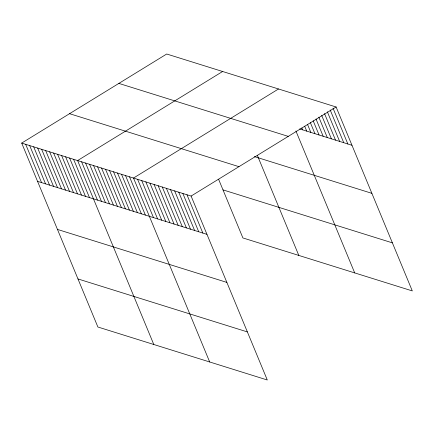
<?xml version="1.0" encoding="UTF-8"?>
<svg xmlns="http://www.w3.org/2000/svg" width="434" height="434" viewBox="0 0 434 434"><rect width="100%" height="100%" fill="white"/><g stroke="black" fill="none" stroke-linecap="round" stroke-linejoin="round"><path stroke-width="0.65" d="M21.7 143.079L191.101 196.059L267.284 379.989L97.883 327.008L21.7 143.079L166.716 54.011L336.117 106.992L412.3 290.921L242.899 237.941L218.595 179.264M222.615 71.496L77.605 160.564L153.788 344.488M278.519 88.981L133.504 178.043L209.687 361.972M191.101 196.059L336.117 106.992M299.666 128.914L351.969 145.271M118.862 83.404L288.257 136.385M254.389 156.593L371.878 193.336M69.554 113.686L238.955 166.667M222.989 189.875L392.39 242.861M37.557 181.358L206.953 234.338M57.467 229.423L226.863 282.404M77.979 278.943L247.375 331.923M333.024 108.174L347.856 143.985M330.187 109.976L343.744 142.699M327.35 111.777L339.627 141.413M324.518 113.578L335.515 140.128M321.681 115.379L331.402 138.842M318.849 117.18L327.285 137.551M316.012 118.981L323.173 136.265M313.174 120.777L319.061 134.979M310.343 122.578L314.943 133.694M307.505 124.379L310.831 132.408M304.668 126.18L306.719 131.122M301.836 127.981L302.601 129.831M295.923 131.003L354.703 272.91M257.346 155.345L298.804 255.425M186.983 194.774L202.841 233.053M182.871 193.488L198.729 231.767M178.759 192.197L194.611 230.476M174.642 190.911L190.499 229.19M170.529 189.625L186.387 227.904M166.417 188.34L182.269 226.619M162.3 187.054L178.157 225.333M158.188 185.763L174.045 224.047M154.075 184.477L169.927 222.756M149.958 183.191L165.815 221.47M145.846 181.906L161.703 220.184M141.734 180.62L157.585 218.899M137.616 179.334L153.473 217.613M129.511 176.795L145.368 215.074M125.518 175.548L141.376 213.826M121.525 174.3L137.383 212.579M117.533 173.052L133.39 211.331M113.54 171.799L129.397 210.078M109.547 170.551L125.404 208.83M105.554 169.303L121.406 207.582M101.561 168.056L117.413 206.334M97.569 166.808L113.42 205.087M93.576 165.555L109.428 203.834M89.583 164.307L105.435 202.586M85.59 163.059L101.442 201.338M81.597 161.811L97.449 200.09M73.606 159.311L89.464 197.589M69.614 158.063L85.471 196.342M65.621 156.815L81.478 195.094M61.628 155.567L77.485 193.846M57.635 154.32L73.492 192.598M53.642 153.066L69.5 191.345M49.65 151.819L65.507 190.097M45.657 150.571L61.514 188.85M41.664 149.323L57.521 187.602M37.671 148.075L53.528 186.354M33.678 146.822L49.536 185.101M29.686 145.574L45.543 183.853M25.693 144.327L41.55 182.606"/></g></svg>
